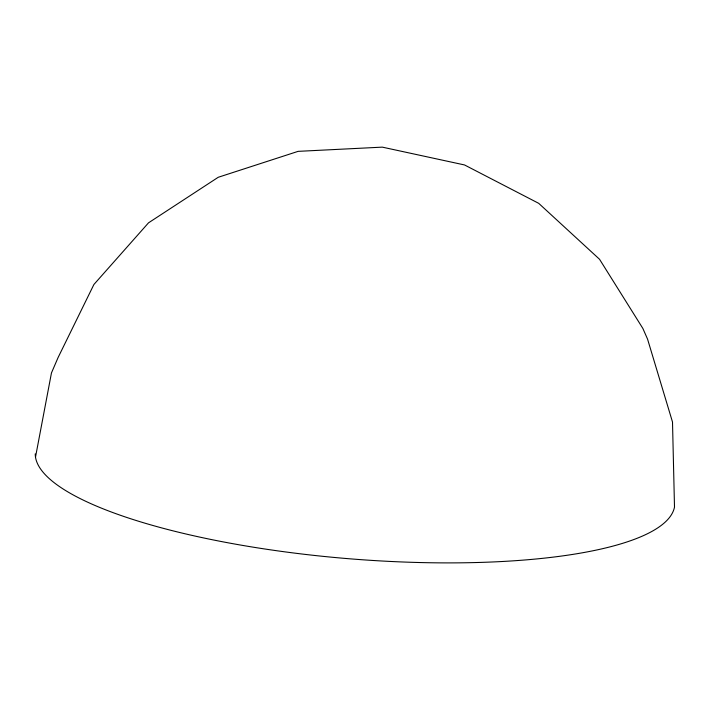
<?xml version="1.0" encoding="UTF-8"?>
<svg xmlns="http://www.w3.org/2000/svg" width="710" height="710" viewBox="0 0 710 710"><rect width="100%" height="100%" fill="white"/><g stroke="black" fill="none" stroke-linecap="round" stroke-linejoin="round"><path stroke-width="1.06" d="M35.5 457.142L51.457 372.936L58.096 357.529L93.906 284.497L148.505 222.842L218.236 177.278L298.12 151.354L382.308 147.139L464.526 164.951L538.712 203.335L599.542 259.274L642.852 328.428L647.555 339.114L672.503 422.024L674.5 507.055A320.831 80.461 4.7 0 1 347.217 558.592A320.831 80.461 4.7 0 1 35.243 453.867"/></g></svg>
